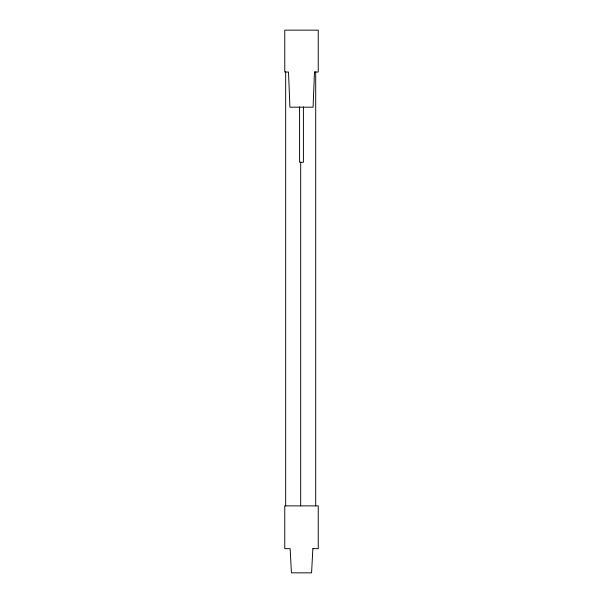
<?xml version="1.0" encoding="UTF-8"?>
<svg xmlns="http://www.w3.org/2000/svg" width="603" height="603" viewBox="0 0 603 603"><rect width="100%" height="100%" fill="white"/><g stroke="black" fill="none" stroke-linecap="round" stroke-linejoin="round"><path stroke-width="0.9" d="M315.708 505.864L315.708 71.817M303.415 106.889L303.415 162.275L299.585 162.275L299.585 106.889M300.686 162.207L300.686 505.864M285.671 71.817L285.671 505.864M314.487 72.036L313.07 107.191L289.93 107.191L288.513 72.036L284.774 72.036L284.774 30.15L318.241 30.15L318.241 72.036L314.487 72.036M312.867 548.662L311.57 572.85L291.43 572.85L290.133 548.662L284.759 548.662L284.759 505.879L318.241 505.879L318.241 548.662L312.867 548.662"/></g></svg>
